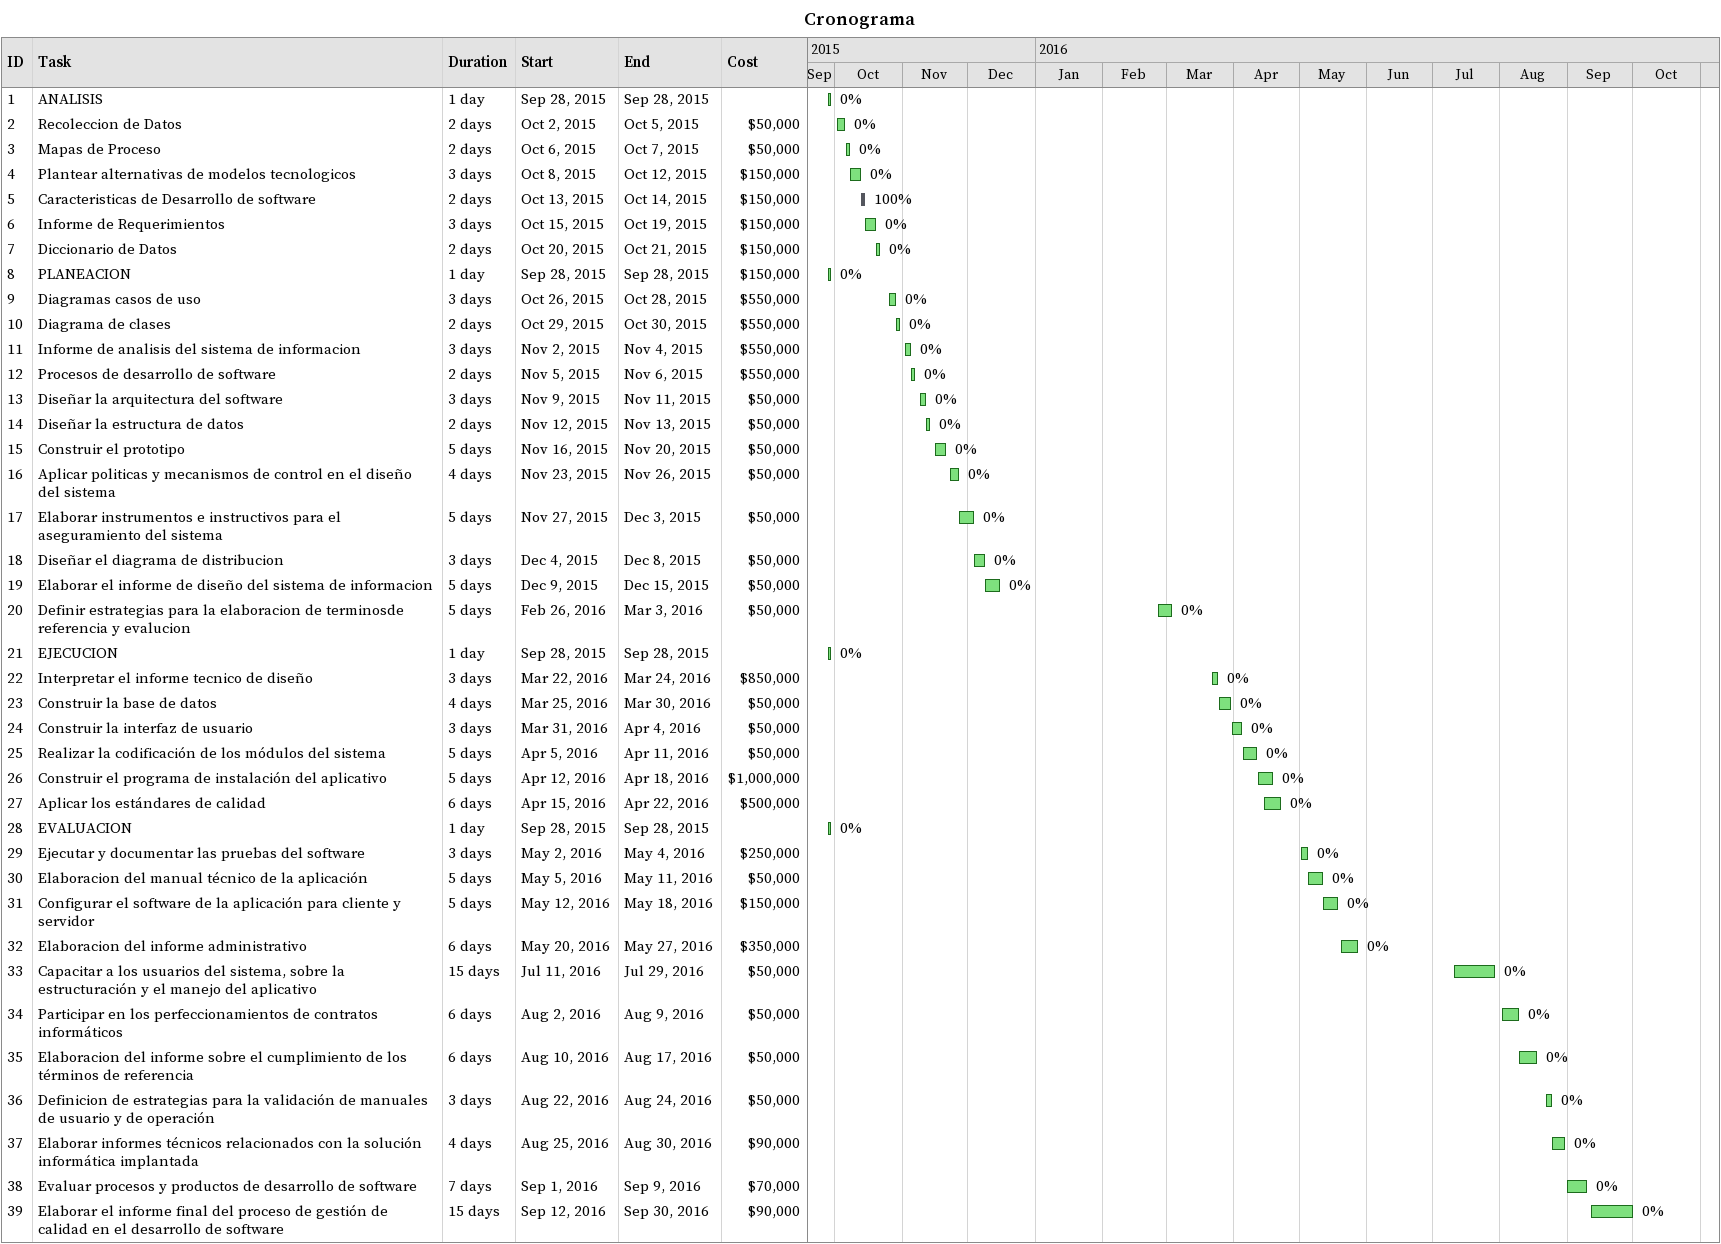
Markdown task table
Cronograma

| ID | Task | Duration | Start | Finish | % complete | Cost ($) |
|---|---|---|---|---|---|---|
| 1 | ANALISIS | 1d | 2015-09-28 | 2015-09-28 | 0 |  |
| 2 | Recoleccion de Datos | 2d | 2015-10-02 | 2015-10-05 | 0 | 50000 |
| 3 | Mapas de Proceso | 2d | 2015-10-06 | 2015-10-07 | 0 | 50000 |
| 4 | Plantear alternativas de modelos tecnologicos | 3d | 2015-10-08 | 2015-10-12 | 0 | 150000 |
| 5 | Caracteristicas de Desarrollo de software | 2d | 2015-10-13 | 2015-10-14 | 100 | 150000 |
| 6 | Informe de Requerimientos | 3d | 2015-10-15 | 2015-10-19 | 0 | 150000 |
| 7 | Diccionario de Datos | 2d | 2015-10-20 | 2015-10-21 | 0 | 150000 |
| 8 | PLANEACION | 1d | 2015-09-28 | 2015-09-28 | 0 | 150000 |
| 9 | Diagramas casos de uso | 3d | 2015-10-26 | 2015-10-28 | 0 | 550000 |
| 10 | Diagrama de clases | 2d | 2015-10-29 | 2015-10-30 | 0 | 550000 |
| 11 | Informe de analisis del sistema de informacion | 3d | 2015-11-02 | 2015-11-04 | 0 | 550000 |
| 12 | Procesos de desarrollo de software | 2d | 2015-11-05 | 2015-11-06 | 0 | 550000 |
| 13 | Diseñar la arquitectura del software | 3d | 2015-11-09 | 2015-11-11 | 0 | 50000 |
| 14 | Diseñar la estructura de datos | 2d | 2015-11-12 | 2015-11-13 | 0 | 50000 |
| 15 | Construir el prototipo | 5d | 2015-11-16 | 2015-11-20 | 0 | 50000 |
| 16 | Aplicar politicas y mecanismos de control en el diseño del sistema | 4d | 2015-11-23 | 2015-11-26 | 0 | 50000 |
| 17 | Elaborar instrumentos e instructivos para el aseguramiento del sistema | 5d | 2015-11-27 | 2015-12-03 | 0 | 50000 |
| 18 | Diseñar el diagrama de distribucion | 3d | 2015-12-04 | 2015-12-08 | 0 | 50000 |
| 19 | Elaborar el informe de diseño del sistema de informacion | 5d | 2015-12-09 | 2015-12-15 | 0 | 50000 |
| 20 | Definir estrategias para la elaboracion de terminosde referencia y evalucion | 5d | 2016-02-26 | 2016-03-03 | 0 | 50000 |
| 21 | EJECUCION | 1d | 2015-09-28 | 2015-09-28 | 0 |  |
| 22 | Interpretar el informe tecnico de diseño | 3d | 2016-03-22 | 2016-03-24 | 0 | 850000 |
| 23 | Construir la base de datos | 4d | 2016-03-25 | 2016-03-30 | 0 | 50000 |
| 24 | Construir la interfaz de usuario | 3d | 2016-03-31 | 2016-04-04 | 0 | 50000 |
| 25 | Realizar la codificación de los módulos del sistema | 5d | 2016-04-05 | 2016-04-11 | 0 | 50000 |
| 26 | Construir el programa de instalación del aplicativo | 5d | 2016-04-12 | 2016-04-18 | 0 | 1000000 |
| 27 | Aplicar los estándares de calidad | 6d | 2016-04-15 | 2016-04-22 | 0 | 500000 |
| 28 | EVALUACION | 1d | 2015-09-28 | 2015-09-28 | 0 |  |
| 29 | Ejecutar y documentar las pruebas del software | 3d | 2016-05-02 | 2016-05-04 | 0 | 250000 |
| 30 | Elaboracion del manual técnico de la aplicación | 5d | 2016-05-05 | 2016-05-11 | 0 | 50000 |
| 31 | Configurar el software de la aplicación para cliente y servidor | 5d | 2016-05-12 | 2016-05-18 | 0 | 150000 |
| 32 | Elaboracion del informe administrativo | 6d | 2016-05-20 | 2016-05-27 | 0 | 350000 |
| 33 | Capacitar a los usuarios del sistema, sobre la estructuración y el manejo del aplicativo | 15d | 2016-07-11 | 2016-07-29 | 0 | 50000 |
| 34 | Participar en los perfeccionamientos de contratos informáticos | 6d | 2016-08-02 | 2016-08-09 | 0 | 50000 |
| 35 | Elaboracion del informe sobre el cumplimiento de los términos de referencia | 6d | 2016-08-10 | 2016-08-17 | 0 | 50000 |
| 36 | Definicion de estrategias para la validación de manuales de usuario y de operación | 3d | 2016-08-22 | 2016-08-24 | 0 | 50000 |
| 37 | Elaborar informes técnicos relacionados con la solución informática implantada | 4d | 2016-08-25 | 2016-08-30 | 0 | 90000 |
| 38 | Evaluar procesos y productos de desarrollo de software | 7d | 2016-09-01 | 2016-09-09 | 0 | 70000 |
| 39 | Elaborar el informe final del proceso de gestión de calidad en el desarrollo de software | 15d | 2016-09-12 | 2016-09-30 | 0 | 90000 |
